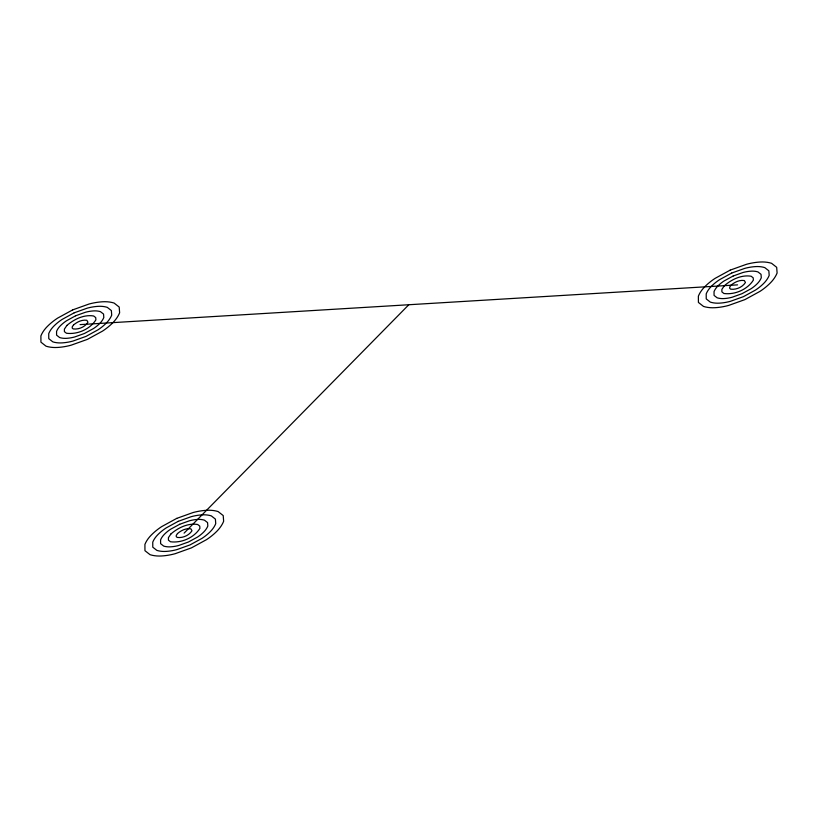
<?xml version="1.0" encoding="UTF-8"?>
<svg xmlns="http://www.w3.org/2000/svg" width="818" height="818" viewBox="0 0 818 818"><rect width="100%" height="100%" fill="white"/><g stroke="black" fill="none" stroke-linecap="round" stroke-linejoin="round"><path stroke-width="1.23" d="M184.091 533.131L408.806 304.746M80.062 324.613L737.55 284.869M66.912 325.411L64.397 329.122L64.407 331.638L66.452 333.243C77.444 334.685 89.898 329.296 95.89 319.879L95.716 317.599L93.681 315.993C83.947 314.347 74.152 319.224 66.912 325.411M73.487 325.012L72.229 326.873L72.24 328.13L73.262 328.928C78.753 329.654 84.98 326.955 87.976 322.251L86.872 320.298C82.004 319.48 77.107 321.914 73.487 325.012M170.942 533.929L168.426 537.641L168.436 540.156L170.481 541.761C181.463 543.203 193.917 537.815 199.909 528.397L199.745 526.107L197.7 524.502C187.966 522.855 178.181 527.743 170.942 533.929M177.516 533.53L176.259 535.391L176.259 536.649L177.281 537.446C182.782 538.172 189.009 535.473 191.995 530.77L190.891 528.817C186.023 527.999 181.136 530.432 177.516 533.53M724.39 285.666L721.875 289.378L721.895 291.893L723.93 293.498C734.922 294.94 747.376 289.552 753.368 280.134L753.194 277.844L751.159 276.239C741.425 274.592 731.629 279.47 724.39 285.666M730.975 285.267L729.707 287.118L729.717 288.376L730.74 289.183C736.231 289.899 742.458 287.21 745.454 282.496L744.349 280.554C739.482 279.725 734.584 282.169 730.975 285.267M72.71 309.869L57.597 318.13A49.049 32.567 -22.3 0 0 47.188 326.607A31.319 20.787 -22.3 0 0 40.9 335.881L40.931 342.169L46.043 346.188A31.319 20.787 -22.3 0 0 57.597 347.456A49.049 32.567 -22.3 0 0 71.105 345.196L87.424 339.358L102.536 331.106A49.049 32.567 -22.3 0 0 112.935 322.629A33.252 22.076 -22.3 0 0 119.622 312.773L119.203 307.057L114.091 303.049A31.319 20.787 -22.3 0 0 102.536 301.781A49.049 32.567 -22.3 0 0 89.029 304.03L72.71 309.869M74.182 312.824L62.096 319.429A39.233 26.053 -22.3 0 0 53.763 326.208A25.051 16.636 -22.3 0 0 48.732 333.632L48.763 338.662L52.843 341.873A25.051 16.636 -22.3 0 0 62.086 342.885A39.233 26.053 -22.3 0 0 72.894 341.086L85.951 336.413L98.037 329.807A39.233 26.053 -22.3 0 0 106.36 323.028A26.605 17.659 -22.3 0 0 111.708 315.145L111.371 310.574L107.291 307.363A25.051 16.636 -22.3 0 0 98.048 306.341A39.233 26.053 -22.3 0 0 87.24 308.151L74.182 312.824M75.655 315.768L66.585 320.728A29.428 19.54 -22.3 0 0 60.338 325.809A18.794 12.474 -22.3 0 0 56.565 331.372L56.585 335.145L59.653 337.558A18.794 12.474 -22.3 0 0 66.585 338.325A29.428 19.54 -22.3 0 0 74.694 336.965L84.479 333.468L93.549 328.509A29.428 19.54 -22.3 0 0 99.786 323.427A19.949 13.241 -22.3 0 0 103.804 317.517L103.549 314.081L100.481 311.678A18.794 12.474 -22.3 0 0 93.549 310.912A29.428 19.54 -22.3 0 0 85.44 312.261L75.655 315.768M176.729 518.387L161.627 526.649A49.049 32.567 -22.3 0 0 151.218 535.125A31.319 20.787 -22.3 0 0 144.919 544.399L144.95 550.688L150.062 554.696A31.319 20.787 -22.3 0 0 161.616 555.974A49.049 32.567 -22.3 0 0 175.124 553.714L191.443 547.876L206.555 539.624A49.049 32.567 -22.3 0 0 216.964 531.148A33.252 22.076 -22.3 0 0 223.641 521.291L223.222 515.575L218.12 511.567A31.319 20.787 -22.3 0 0 206.555 510.299A49.049 32.567 -22.3 0 0 193.048 512.549L176.729 518.387M178.201 521.342L166.115 527.947A39.233 26.053 -22.3 0 0 157.792 534.727A25.051 16.636 -22.3 0 0 152.751 542.15L152.782 547.181L156.872 550.391A25.051 16.636 -22.3 0 0 166.115 551.404A39.233 26.053 -22.3 0 0 176.923 549.604L189.97 544.931L202.066 538.326A39.233 26.053 -22.3 0 0 210.39 531.547A26.605 17.659 -22.3 0 0 215.737 523.663L215.4 519.093L211.31 515.882A25.051 16.636 -22.3 0 0 202.066 514.859A39.233 26.053 -22.3 0 0 191.259 516.669L178.201 521.342M179.674 524.287L170.604 529.246A29.428 19.54 -22.3 0 0 164.367 534.328A18.794 12.474 -22.3 0 0 160.594 539.89L160.604 543.663L163.672 546.076A18.794 12.474 -22.3 0 0 170.604 546.833A29.428 19.54 -22.3 0 0 178.713 545.483L188.498 541.976L197.567 537.027A29.428 19.54 -22.3 0 0 203.815 531.945A19.949 13.241 -22.3 0 0 207.823 526.025L207.567 522.6L204.5 520.197A18.794 12.474 -22.3 0 0 197.567 519.43A29.428 19.54 -22.3 0 0 189.469 520.78L179.674 524.287M730.188 270.124L715.075 278.376A49.049 32.567 -22.3 0 0 704.666 286.852A31.319 20.787 -22.3 0 0 698.378 296.136L698.408 302.425L703.521 306.433A31.319 20.787 -22.3 0 0 715.075 307.701A49.049 32.567 -22.3 0 0 728.582 305.451L744.901 299.613L760.014 291.351A49.049 32.567 -22.3 0 0 770.423 282.875A33.252 22.076 -22.3 0 0 777.1 273.028L776.681 267.312L771.568 263.304A31.319 20.787 -22.3 0 0 760.014 262.026A49.049 32.567 -22.3 0 0 746.507 264.286L730.188 270.124M731.66 273.069L719.574 279.674A39.233 26.053 -22.3 0 0 711.241 286.453A25.051 16.636 -22.3 0 0 706.21 293.877L706.241 298.907L710.321 302.118A25.051 16.636 -22.3 0 0 719.564 303.141A39.233 26.053 -22.3 0 0 730.372 301.331L743.429 296.658L755.515 290.053A39.233 26.053 -22.3 0 0 763.848 283.273A26.605 17.659 -22.3 0 0 769.186 275.4L768.848 270.819L764.769 267.609A25.051 16.636 -22.3 0 0 755.525 266.596A39.233 26.053 -22.3 0 0 744.717 268.396L731.66 273.069M733.132 276.024L724.063 280.973A29.428 19.54 -22.3 0 0 717.815 286.055A18.794 12.474 -22.3 0 0 714.042 291.627L714.063 295.4L717.13 297.803A18.794 12.474 -22.3 0 0 724.063 298.57A29.428 19.54 -22.3 0 0 732.171 297.22L741.957 293.713L751.026 288.754A29.428 19.54 -22.3 0 0 757.274 283.672A19.949 13.241 -22.3 0 0 761.282 277.762L761.026 274.337L757.959 271.924A18.794 12.474 -22.3 0 0 751.026 271.167A29.428 19.54 -22.3 0 0 742.918 272.517L733.132 276.024"/></g></svg>
